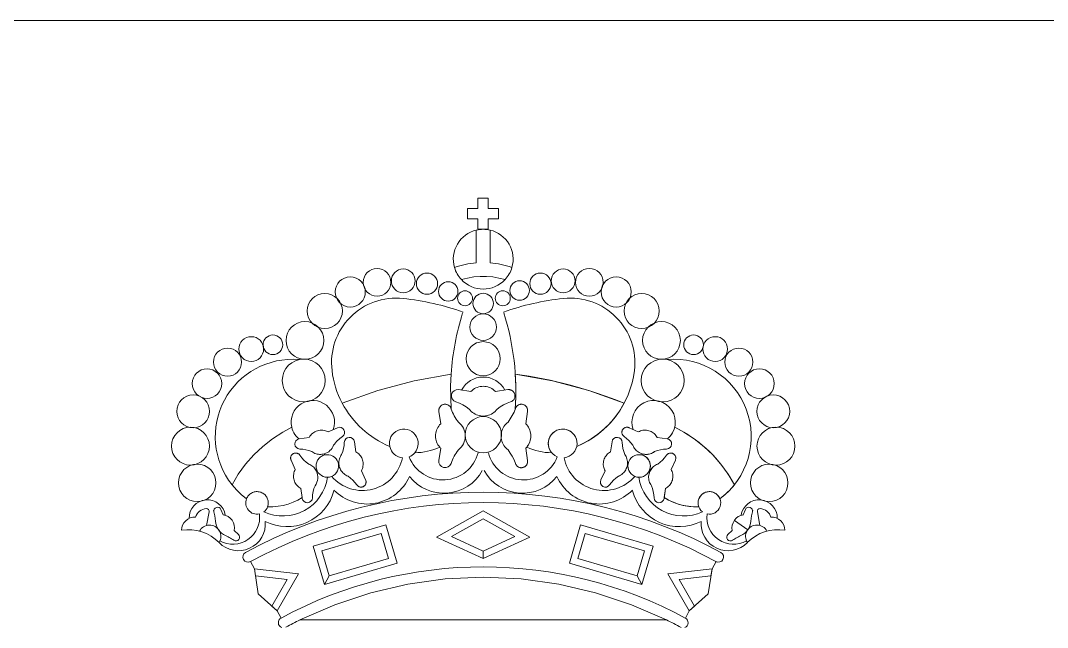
# Model space of a CAD drawing. Header units: metres. Extents: x 523256 to 524015, y 4669220 to 4669814.
# Drawn here: x 523829.42 to 523865.09, y 4669261.24 to 4669282.32 of the extents above; entities that cross this region are included whole.
import ezdxf

# ---------------------------------------------------------------- set-up
doc = ezdxf.new("R2010")
doc.units = ezdxf.units.M
doc.header["$MEASUREMENT"] = 0
doc.layers.add('992006 Lineas cajetin', color=7, linetype='Continuous', lineweight=0)

msp = doc.modelspace()

# ---------------------------------------------------------------- linework, layer by layer
at = {"layer": '992006 Lineas cajetin'}
for p, q in [((523840.42147, 4669268.17577), (523840.10347, 4669268.02777)), ((523839.44347, 4669267.83577), (523839.09747, 4669267.78777)), ((523844.01147, 4669267.46377), (523843.94747, 4669267.03577)), ((523839.19947, 4669265.75577), (523839.20347, 4669265.72177)), ((523836.37747, 4669265.33577), (523836.45347, 4669265.15177)), ((523854.59947, 4669265.33577), (523854.52347, 4669265.15177)), ((523835.87947, 4669264.77977), (523835.96747, 4669265.24977)), ((523854.68347, 4669264.62977), (523854.21347, 4669264.95777)), ((523855.09547, 4669264.77977), (523855.01147, 4669265.24977)), ((523836.98747, 4669264.46777), (523836.83947, 4669264.59977)), ((523853.99147, 4669264.46777), (523854.13747, 4669264.59977)), ((523837.40347, 4669263.52777), (523837.53947, 4669263.27577)), ((523853.57547, 4669263.52777), (523853.43947, 4669263.27577)), ((523838.32747, 4669261.81577), (523838.46747, 4669261.56377)), ((523852.64747, 4669261.81577), (523852.51147, 4669261.56377))]:
    msp.add_line(p, q, dxfattribs=at)
for points in [[(523275.09698, 4669282.31977), (524010.09698, 4669282.31977), (524010.09698, 4669225.00177), (523275.09698, 4669225.00177)], [(523851.38947, 4669264.06377), (523848.87147, 4669264.79977), (523848.48347, 4669263.46777), (523850.99947, 4669262.73177), (523850.83947, 4669263.02777), (523848.77947, 4669263.62977), (523849.03547, 4669264.50377), (523851.09147, 4669263.89977), (523850.83947, 4669263.02777), (523850.99947, 4669262.73177)], [(523853.39947, 4669263.02977), (523853.43947, 4669263.27577), (523851.90347, 4669263.10377), (523852.64747, 4669261.81577), (523852.82947, 4669261.97777), (523852.29347, 4669262.90777)], [(523839.12347, 4669261.49977), (523851.85147, 4669261.49977), (523850.64498, 4669262.02784), (523849.39423, 4669262.44304), (523848.11074, 4669262.74213), (523846.80529, 4669262.92258), (523845.4888, 4669262.9829), (523844.17231, 4669262.92257), (523842.86685, 4669262.74211), (523841.58337, 4669262.44301), (523840.33262, 4669262.0278)]]:
    msp.add_lwpolyline(points, close=True, dxfattribs=at)
at = {"layer": '992006 Lineas cajetin', "extrusion": (0, 0, -1)}
for points in [[(-523844.94347, 4669275.42977), (-523844.94347, 4669275.78777), (-523845.30147, 4669275.78777), (-523845.30147, 4669276.14777), (-523845.65947, 4669276.14777), (-523845.65947, 4669275.78777), (-523846.01947, 4669275.78777), (-523846.01947, 4669275.42977), (-523845.65947, 4669275.42977), (-523845.65947, 4669275.06977), (-523845.30147, 4669275.06977), (-523845.30147, 4669275.42977)], [(-523846.35116, 4669267.40362), (-523846.31007, 4669267.4377), (-523846.27213, 4669267.47526), (-523846.23763, 4669267.51599), (-523846.20684, 4669267.5596), (-523846.17999, 4669267.60574), (-523846.15729, 4669267.65405), (-523846.13892, 4669267.70417), (-523846.12501, 4669267.75571), (-523846.11569, 4669267.80827), (-523846.111, 4669267.86145), (-523846.111, 4669267.91483), (-523846.11569, 4669267.96801), (-523846.12501, 4669268.02057), (-523846.13892, 4669268.07211), (-523846.15729, 4669268.12223), (-523846.17999, 4669268.17054), (-523846.20684, 4669268.21668), (-523846.23763, 4669268.26029), (-523846.27213, 4669268.30102), (-523846.31007, 4669268.33857), (-523846.35116, 4669268.37265), (-523846.43066, 4669268.48013), (-523846.49991, 4669268.59448), (-523846.55834, 4669268.71473), (-523846.60543, 4669268.83985), (-523846.6121, 4669268.85771), (-523846.62032, 4669268.87493), (-523846.63, 4669268.89136), (-523846.64108, 4669268.90689), (-523846.65348, 4669268.92139), (-523846.6671, 4669268.93474), (-523846.68183, 4669268.94686), (-523846.69756, 4669268.95765), (-523846.71418, 4669268.96701), (-523846.73155, 4669268.9749), (-523846.74954, 4669268.98123), (-523846.76802, 4669268.98597), (-523846.78684, 4669268.98907), (-523846.80586, 4669268.99052), (-523846.82493, 4669268.9903), (-523846.84391, 4669268.98842), (-523846.86265, 4669268.98488), (-523846.88102, 4669268.97973), (-523846.89886, 4669268.97298), (-523846.91605, 4669268.96471), (-523846.93244, 4669268.95496), (-523846.94793, 4669268.94382), (-523846.96238, 4669268.93137), (-523846.97568, 4669268.9177), (-523846.98775, 4669268.90292), (-523846.99847, 4669268.88715), (-523847.00778, 4669268.8705), (-523847.01559, 4669268.8531), (-523847.02186, 4669268.83508), (-523847.02653, 4669268.81659), (-523847.02956, 4669268.79776), (-523847.03094, 4669268.77873), (-523847.03065, 4669268.75966), (-523847.02747, 4669268.74177), (-523846.96547, 4669268.31177), (-523847.00166, 4669268.27409), (-523847.03415, 4669268.23281), (-523847.06285, 4669268.18881), (-523847.08754, 4669268.14243), (-523847.108, 4669268.09404), (-523847.12409, 4669268.04403), (-523847.13568, 4669267.99279), (-523847.14268, 4669267.94072), (-523847.14502, 4669267.88824), (-523847.14269, 4669267.83575), (-523847.13572, 4669267.78368), (-523847.12415, 4669267.73244), (-523847.10807, 4669267.68242), (-523847.08762, 4669267.63403), (-523847.06296, 4669267.58764), (-523847.03427, 4669267.54363), (-523847.00179, 4669267.50234), (-523846.96547, 4669267.46377), (-523847.02747, 4669267.03577), (-523847.03065, 4669267.01662), (-523847.03094, 4669266.99755), (-523847.02956, 4669266.97852), (-523847.02653, 4669266.95969), (-523847.02186, 4669266.9412), (-523847.01559, 4669266.92318), (-523847.00778, 4669266.90578), (-523846.99847, 4669266.88913), (-523846.98775, 4669266.87335), (-523846.97568, 4669266.85858), (-523846.96238, 4669266.84491), (-523846.94793, 4669266.83246), (-523846.93244, 4669266.82132), (-523846.91605, 4669266.81157), (-523846.89886, 4669266.80329), (-523846.88102, 4669266.79655), (-523846.86265, 4669266.79139), (-523846.84391, 4669266.78786), (-523846.82493, 4669266.78597), (-523846.80586, 4669266.78576), (-523846.78684, 4669266.7872), (-523846.76802, 4669266.79031), (-523846.74954, 4669266.79505), (-523846.73155, 4669266.80138), (-523846.71418, 4669266.80926), (-523846.69756, 4669266.81863), (-523846.68183, 4669266.82942), (-523846.6671, 4669266.84153), (-523846.65348, 4669266.85489), (-523846.64108, 4669266.86939), (-523846.63, 4669266.88491), (-523846.62032, 4669266.90135), (-523846.6121, 4669266.91856), (-523846.60543, 4669266.93643), (-523846.55834, 4669267.06155), (-523846.49991, 4669267.18179), (-523846.43066, 4669267.29614)], [(-523843.86547, 4669264.37577), (-523845.48947, 4669265.28777), (-523847.11147, 4669264.37577), (-523845.48947, 4669263.62977), (-523845.48947, 4669263.89177), (-523846.58747, 4669264.39577), (-523845.48947, 4669265.01577), (-523844.39147, 4669264.39577), (-523845.48947, 4669263.89177), (-523845.48947, 4669263.62977)], [(-523839.58747, 4669264.06377), (-523842.10347, 4669264.79977), (-523842.49547, 4669263.46777), (-523839.97947, 4669262.73177), (-523840.13947, 4669263.02777), (-523842.19947, 4669263.62977), (-523841.94347, 4669264.50377), (-523839.88347, 4669263.89977), (-523840.13947, 4669263.02777), (-523839.97947, 4669262.73177)], [(-523837.57547, 4669263.02977), (-523837.53947, 4669263.27577), (-523839.07547, 4669263.10377), (-523838.32747, 4669261.81577), (-523838.14747, 4669261.97777), (-523838.68347, 4669262.90777)]]:
    msp.add_lwpolyline(points, close=True, dxfattribs=at)
at = {"layer": '992006 Lineas cajetin', "extrusion": (0, 0, -1), "flags": 128}
for points in [[(-523844.49047, 4669273.74322, 0.42782746), (-523845.24947, 4669275.03977), (-523845.24947, 4669273.90377, -0.06485046), (-523844.49047, 4669273.74322)], [(-523844.73078, 4669273.31925), (-523844.94315, 4669273.376), (-523845.15974, 4669273.41411), (-523845.37883, 4669273.43324), (-523845.59875, 4669273.43324), (-523845.81784, 4669273.41411), (-523846.03443, 4669273.376), (-523846.24689, 4669273.3192, 0.43361077), (-523844.73078, 4669273.31925)], [(-523850.38687, 4669269.02933), (-523850.24345, 4669268.78364), (-523850.07925, 4669268.55123), (-523849.89552, 4669268.33393), (-523849.69366, 4669268.13336), (-523849.47519, 4669267.95103), (-523849.24174, 4669267.78831), (-523848.99507, 4669267.64643), (-523848.73704, 4669267.52646, -1.60244751), (-523847.86789, 4669267.30514, 0.1059903), (-523846.99973, 4669267.49997), (-523847.03247, 4669267.54114), (-523847.06148, 4669267.58516), (-523847.08646, 4669267.6316), (-523847.1072, 4669267.68008), (-523847.12354, 4669267.73021), (-523847.13534, 4669267.7816), (-523847.14252, 4669267.83384), (-523847.14502, 4669267.88651), (-523847.14281, 4669267.93919), (-523847.13592, 4669267.99147), (-523847.1244, 4669268.04292), (-523847.10834, 4669268.09314), (-523847.08787, 4669268.14173), (-523847.06315, 4669268.18831), (-523847.03438, 4669268.2325), (-523847.00178, 4669268.27394), (-523846.96547, 4669268.31177), (-523847.02747, 4669268.74177), (-523847.03065, 4669268.75966), (-523847.03094, 4669268.77873), (-523847.02956, 4669268.79776), (-523847.02653, 4669268.81659), (-523847.02186, 4669268.83508), (-523847.01559, 4669268.8531), (-523847.00778, 4669268.8705), (-523846.99847, 4669268.88715), (-523846.98775, 4669268.90292), (-523846.97568, 4669268.9177), (-523846.96238, 4669268.93137), (-523846.94793, 4669268.94382), (-523846.93244, 4669268.95496), (-523846.91605, 4669268.96471), (-523846.89886, 4669268.97298), (-523846.88102, 4669268.97973), (-523846.86265, 4669268.98488), (-523846.84391, 4669268.98842), (-523846.82493, 4669268.9903), (-523846.80586, 4669268.99052), (-523846.78684, 4669268.98907), (-523846.76802, 4669268.98597), (-523846.74954, 4669268.98123), (-523846.73155, 4669268.9749), (-523846.71418, 4669268.96701), (-523846.69756, 4669268.95765), (-523846.68183, 4669268.94686), (-523846.6671, 4669268.93474), (-523846.65348, 4669268.92139), (-523846.64108, 4669268.90689), (-523846.63, 4669268.89136), (-523846.62032, 4669268.87493), (-523846.6121, 4669268.85771), (-523846.60543, 4669268.83985), (-523846.59924, 4669268.82122), (-523846.61873, 4669269.22649), (-523846.6199, 4669269.63223), (-523846.60276, 4669270.03761), (-523847.89011, 4669269.80459), (-523849.15426, 4669269.46777), (-523850.38687, 4669269.02933)], [(-523851.43989, 4669267.34416), (-523851.40403, 4669267.32001), (-523851.36618, 4669267.2991), (-523851.32664, 4669267.28159), (-523851.28572, 4669267.26762), (-523851.24374, 4669267.25729), (-523851.201, 4669267.25068), (-523851.15786, 4669267.24785), (-523851.11463, 4669267.24882), (-523851.07165, 4669267.25357), (-523851.02926, 4669267.26207), (-523850.98777, 4669267.27426), (-523850.94752, 4669267.29005), (-523850.9088, 4669267.3093), (-523850.87192, 4669267.33188), (-523850.83717, 4669267.3576), (-523850.8048, 4669267.38627), (-523850.77508, 4669267.41767), (-523850.74822, 4669267.45156), (-523850.72444, 4669267.48768), (-523850.70392, 4669267.52574), (-523850.68682, 4669267.56545), (-523850.62145, 4669267.65178), (-523850.5484, 4669267.73171), (-523850.46829, 4669267.80457), (-523850.38181, 4669267.86974), (-523850.36945, 4669267.87901), (-523850.35795, 4669267.88933), (-523850.34739, 4669267.90061), (-523850.33785, 4669267.91276), (-523850.32942, 4669267.92571), (-523850.32215, 4669267.93934), (-523850.31609, 4669267.95356), (-523850.31131, 4669267.96825), (-523850.30782, 4669267.9833), (-523850.30566, 4669267.9986), (-523850.30485, 4669268.01403), (-523850.30539, 4669268.02947), (-523850.30727, 4669268.0448), (-523850.31049, 4669268.05991), (-523850.31501, 4669268.07469), (-523850.32081, 4669268.08901), (-523850.32784, 4669268.10277), (-523850.33604, 4669268.11586), (-523850.34536, 4669268.12819), (-523850.35571, 4669268.13965), (-523850.36703, 4669268.15017), (-523850.37923, 4669268.15966), (-523850.3922, 4669268.16804), (-523850.40586, 4669268.17526), (-523850.4201, 4669268.18126), (-523850.43481, 4669268.186), (-523850.44987, 4669268.18943), (-523850.46518, 4669268.19153), (-523850.48061, 4669268.19228), (-523850.49605, 4669268.19169), (-523850.51138, 4669268.18974), (-523850.52648, 4669268.18647), (-523850.54124, 4669268.18189), (-523850.55547, 4669268.17577), (-523850.87547, 4669268.02777), (-523850.91197, 4669268.04847), (-523850.95147, 4669268.0643), (-523850.99222, 4669268.07655), (-523851.0339, 4669268.08514), (-523851.07618, 4669268.09), (-523851.11872, 4669268.09108), (-523851.16119, 4669268.08839), (-523851.20325, 4669268.08193), (-523851.24457, 4669268.07177), (-523851.28483, 4669268.05797), (-523851.3237, 4669268.04066), (-523851.36088, 4669268.01997), (-523851.39608, 4669267.99605), (-523851.42902, 4669267.96911), (-523851.45944, 4669267.93935), (-523851.48709, 4669267.907), (-523851.51176, 4669267.87233), (-523851.53347, 4669267.83577), (-523851.87947, 4669267.78777, 0.91961814), (-523851.86103, 4669267.43507), (-523851.75305, 4669267.42704), (-523851.64626, 4669267.4091), (-523851.54158, 4669267.38139), (-523851.43989, 4669267.34416)], [(-523852.97631, 4669265.43218), (-523852.79544, 4669265.43035), (-523852.61517, 4669265.44495), (-523852.43698, 4669265.47593), (-523852.26236, 4669265.52302), (-523852.09276, 4669265.58585), (-523851.9296, 4669265.66388), (-523851.77424, 4669265.75646), (-523851.77747, 4669265.75577), (-523851.82147, 4669266.06777), (-523851.85858, 4669266.08945), (-523851.89325, 4669266.11412), (-523851.92559, 4669266.14177), (-523851.95535, 4669266.17219), (-523851.9823, 4669266.20512), (-523852.00621, 4669266.24032), (-523852.02691, 4669266.27751), (-523852.04422, 4669266.31638), (-523852.05801, 4669266.35664), (-523852.06818, 4669266.39796), (-523852.07463, 4669266.44002), (-523852.07733, 4669266.48249), (-523852.07625, 4669266.52503), (-523852.07139, 4669266.56731), (-523852.0628, 4669266.60898), (-523852.05054, 4669266.64974), (-523852.03472, 4669266.68924), (-523852.01547, 4669266.72777), (-523852.16347, 4669267.04577), (-523852.16813, 4669267.05997), (-523852.17271, 4669267.07473), (-523852.17599, 4669267.08983), (-523852.17793, 4669267.10516), (-523852.17853, 4669267.12059), (-523852.17777, 4669267.13603), (-523852.17567, 4669267.15133), (-523852.17224, 4669267.1664), (-523852.16751, 4669267.18111), (-523852.16151, 4669267.19534), (-523852.15429, 4669267.209), (-523852.1459, 4669267.22198), (-523852.13642, 4669267.23417), (-523852.1259, 4669267.24549), (-523852.11443, 4669267.25585), (-523852.10211, 4669267.26517), (-523852.08901, 4669267.27337), (-523852.07525, 4669267.2804), (-523852.06093, 4669267.28619), (-523852.04616, 4669267.29072), (-523852.03105, 4669267.29394), (-523852.01571, 4669267.29582), (-523852.00027, 4669267.29636), (-523851.98484, 4669267.29555), (-523851.96954, 4669267.29339), (-523851.95449, 4669267.2899), (-523851.9398, 4669267.28511), (-523851.92559, 4669267.27906), (-523851.91195, 4669267.27179), (-523851.89901, 4669267.26335), (-523851.88685, 4669267.25382), (-523851.87557, 4669267.24326), (-523851.86526, 4669267.23176), (-523851.85599, 4669267.21939), (-523851.79082, 4669267.13292), (-523851.71796, 4669267.05281), (-523851.63802, 4669266.97976), (-523851.5517, 4669266.91439), (-523851.51319, 4669266.89787), (-523851.47624, 4669266.87814), (-523851.44109, 4669266.85534), (-523851.40801, 4669266.82964), (-523851.37723, 4669266.80121), (-523851.34898, 4669266.77027), (-523851.32346, 4669266.73705), (-523851.30086, 4669266.70177), (-523851.28147, 4669266.66377), (-523851.25547, 4669266.67577), (-523851.26978, 4669266.70912), (-523851.28056, 4669266.74225), (-523851.28835, 4669266.7762), (-523851.29311, 4669266.81071), (-523851.29478, 4669266.8455), (-523851.29335, 4669266.88031), (-523851.28884, 4669266.91485), (-523851.28129, 4669266.94885), (-523851.27075, 4669266.98206), (-523851.2573, 4669267.01419), (-523851.24105, 4669267.045), (-523851.22213, 4669267.07425), (-523851.2007, 4669267.10171), (-523851.17691, 4669267.12716), (-523851.15095, 4669267.15039), (-523851.12304, 4669267.17123), (-523851.09339, 4669267.18951), (-523851.06223, 4669267.20509), (-523851.02981, 4669267.21784), (-523850.99747, 4669267.22777), (-523851.00747, 4669267.26777), (-523851.04838, 4669267.25776), (-523851.08913, 4669267.25117), (-523851.13029, 4669267.24803), (-523851.17157, 4669267.24834), (-523851.21268, 4669267.25211), (-523851.25333, 4669267.25931), (-523851.29323, 4669267.26988), (-523851.33211, 4669267.28377), (-523851.36968, 4669267.30086), (-523851.4057, 4669267.32103), (-523851.43989, 4669267.34416), (-523851.54158, 4669267.38139), (-523851.64626, 4669267.4091), (-523851.75305, 4669267.42704), (-523851.86103, 4669267.43507, -0.91961814), (-523851.88063, 4669267.78665), (-523851.88818, 4669267.78563), (-523851.94019, 4669267.83286), (-523851.98757, 4669267.88472), (-523852.02992, 4669267.94077), (-523852.06687, 4669268.00052), (-523852.09809, 4669268.06346), (-523852.12332, 4669268.12902), (-523852.14234, 4669268.19665), (-523852.24609, 4669268.13914), (-523852.3494, 4669268.08076), (-523852.45227, 4669268.02163), (-523852.81266, 4669267.78968), (-523853.14988, 4669267.52535), (-523853.46112, 4669267.23087), (-523853.7437, 4669266.90878), (-523853.99516, 4669266.56186), (-523854.21336, 4669266.19311, 0.06533422), (-523853.7106, 4669265.7074), (-523853.69677, 4669265.73848), (-523853.68039, 4669265.76809), (-523853.66152, 4669265.79618), (-523853.64029, 4669265.82253), (-523853.61687, 4669265.84696), (-523853.59144, 4669265.86928), (-523853.56417, 4669265.88932), (-523853.53528, 4669265.90693), (-523853.50497, 4669265.92199), (-523853.47348, 4669265.93438), (-523853.44104, 4669265.94401), (-523853.40789, 4669265.95081), (-523853.37428, 4669265.95472), (-523853.34046, 4669265.95572), (-523853.30667, 4669265.95381), (-523853.27318, 4669265.94898), (-523853.24023, 4669265.94129), (-523853.20806, 4669265.93078), (-523853.17692, 4669265.91754), (-523853.14703, 4669265.90167), (-523853.11863, 4669265.88328), (-523853.09192, 4669265.8625), (-523853.06709, 4669265.83951), (-523853.04435, 4669265.81445), (-523853.02384, 4669265.78753), (-523853.00574, 4669265.75894), (-523852.99016, 4669265.7289), (-523852.97724, 4669265.69763), (-523852.96706, 4669265.66536), (-523852.95969, 4669265.63233), (-523852.95521, 4669265.59879), (-523852.95363, 4669265.56499), (-523852.95497, 4669265.53117), (-523852.95922, 4669265.4976), (-523852.96635, 4669265.46452), (-523852.97631, 4669265.43218)], [(-523850.40592, 4669267.24541), (-523850.43007, 4669267.20955), (-523850.45097, 4669267.1717), (-523850.46848, 4669267.13216), (-523850.48246, 4669267.09124), (-523850.49278, 4669267.04925), (-523850.49939, 4669267.00652), (-523850.50222, 4669266.96338), (-523850.50126, 4669266.92015), (-523850.49651, 4669266.87717), (-523850.488, 4669266.83478), (-523850.47581, 4669266.79329), (-523850.46003, 4669266.75303), (-523850.44077, 4669266.71432), (-523850.4182, 4669266.67744), (-523850.39247, 4669266.64268), (-523850.3638, 4669266.61032), (-523850.3324, 4669266.5806), (-523850.29851, 4669266.55374), (-523850.2624, 4669266.52996), (-523850.22434, 4669266.50944), (-523850.18462, 4669266.49234), (-523850.0983, 4669266.42697), (-523850.01836, 4669266.35392), (-523849.9455, 4669266.27381), (-523849.88033, 4669266.18733, 0.91961814), (-523849.57347, 4669266.36177), (-523849.71947, 4669266.67977), (-523849.7016, 4669266.71749), (-523849.68578, 4669266.75699), (-523849.67352, 4669266.79774), (-523849.66493, 4669266.83942), (-523849.66007, 4669266.8817), (-523849.65899, 4669266.92424), (-523849.66169, 4669266.96671), (-523849.66814, 4669267.00877), (-523849.67831, 4669267.05009), (-523849.6921, 4669267.09035), (-523849.70941, 4669267.12922), (-523849.73011, 4669267.1664), (-523849.75402, 4669267.2016), (-523849.78096, 4669267.23454), (-523849.81073, 4669267.26496), (-523849.84307, 4669267.29261), (-523849.87774, 4669267.31728), (-523849.91347, 4669267.33777), (-523849.96347, 4669267.68777, 0.91961814), (-523850.31501, 4669267.66655), (-523850.32303, 4669267.55857), (-523850.34097, 4669267.45178), (-523850.36868, 4669267.3471), (-523850.40592, 4669267.24541)], [(-523851.3304, 4669266.16131), (-523851.30625, 4669266.19718), (-523851.28534, 4669266.23503), (-523851.26784, 4669266.27457), (-523851.25386, 4669266.31549), (-523851.24353, 4669266.35747), (-523851.23693, 4669266.4002), (-523851.2341, 4669266.44335), (-523851.23506, 4669266.48658), (-523851.23981, 4669266.52956), (-523851.24832, 4669266.57195), (-523851.26051, 4669266.61344), (-523851.27629, 4669266.65369), (-523851.29554, 4669266.69241), (-523851.31812, 4669266.72929), (-523851.34384, 4669266.76404), (-523851.37252, 4669266.79641), (-523851.40392, 4669266.82613), (-523851.43781, 4669266.85299), (-523851.47392, 4669266.87677), (-523851.51198, 4669266.89729), (-523851.5517, 4669266.91439), (-523851.63802, 4669266.97976), (-523851.71796, 4669267.05281), (-523851.79082, 4669267.13292), (-523851.85599, 4669267.21939), (-523851.86526, 4669267.23176), (-523851.87557, 4669267.24326), (-523851.88685, 4669267.25382), (-523851.89901, 4669267.26335), (-523851.91195, 4669267.27179), (-523851.92559, 4669267.27906), (-523851.9398, 4669267.28511), (-523851.95449, 4669267.2899), (-523851.96954, 4669267.29339), (-523851.98484, 4669267.29555), (-523852.00027, 4669267.29636), (-523852.01571, 4669267.29582), (-523852.03105, 4669267.29394), (-523852.04616, 4669267.29072), (-523852.06093, 4669267.28619), (-523852.07525, 4669267.2804), (-523852.08901, 4669267.27337), (-523852.10211, 4669267.26517), (-523852.11443, 4669267.25585), (-523852.1259, 4669267.24549), (-523852.13642, 4669267.23417), (-523852.1459, 4669267.22198), (-523852.15429, 4669267.209), (-523852.16151, 4669267.19534), (-523852.16751, 4669267.18111), (-523852.17224, 4669267.1664), (-523852.17567, 4669267.15133), (-523852.17777, 4669267.13603), (-523852.17853, 4669267.12059), (-523852.17793, 4669267.10516), (-523852.17599, 4669267.08983), (-523852.17271, 4669267.07473), (-523852.16813, 4669267.05997), (-523852.16347, 4669267.04577), (-523852.01547, 4669266.72777), (-523852.03472, 4669266.68924), (-523852.05054, 4669266.64974), (-523852.0628, 4669266.60898), (-523852.07139, 4669266.56731), (-523852.07625, 4669266.52503), (-523852.07733, 4669266.48249), (-523852.07463, 4669266.44002), (-523852.06818, 4669266.39796), (-523852.05801, 4669266.35664), (-523852.04422, 4669266.31638), (-523852.02691, 4669266.27751), (-523852.00621, 4669266.24032), (-523851.9823, 4669266.20512), (-523851.95535, 4669266.17219), (-523851.92559, 4669266.14177), (-523851.89325, 4669266.11412), (-523851.85858, 4669266.08945), (-523851.82147, 4669266.06777), (-523851.77147, 4669265.72177, 0.91961814), (-523851.42131, 4669265.74017), (-523851.41329, 4669265.84816), (-523851.39535, 4669265.95495), (-523851.36764, 4669266.05963), (-523851.3304, 4669266.16131)]]:
    msp.add_lwpolyline(points, format="xyb", close=True, dxfattribs=at)
at = {"layer": '992006 Lineas cajetin', "flags": 128}
for points in [[(523846.48711, 4669273.74322, 0.42782595), (523845.72747, 4669275.03977), (523845.72747, 4669273.90377, -0.06485058), (523846.48711, 4669273.74322)], [(523840.59071, 4669269.02933, 0.17524649), (523842.24054, 4669267.52646, -1.60244751), (523843.10969, 4669267.30514, 0.1059903), (523843.97785, 4669267.49997), (523843.94511, 4669267.54114), (523843.9161, 4669267.58516), (523843.89112, 4669267.6316), (523843.87038, 4669267.68008), (523843.85404, 4669267.73021), (523843.84224, 4669267.7816), (523843.83506, 4669267.83384), (523843.83256, 4669267.88651), (523843.83477, 4669267.93919), (523843.84166, 4669267.99147), (523843.85318, 4669268.04292), (523843.86924, 4669268.09314), (523843.88971, 4669268.14173), (523843.91443, 4669268.18831), (523843.9432, 4669268.2325), (523843.9758, 4669268.27394), (523844.01147, 4669268.31177), (523843.94747, 4669268.74177), (523843.94693, 4669268.75966), (523843.94664, 4669268.77873), (523843.94802, 4669268.79776), (523843.95105, 4669268.81659), (523843.95572, 4669268.83508), (523843.96199, 4669268.8531), (523843.9698, 4669268.8705), (523843.97911, 4669268.88715), (523843.98983, 4669268.90292), (523844.0019, 4669268.9177), (523844.0152, 4669268.93137), (523844.02965, 4669268.94382), (523844.04514, 4669268.95496), (523844.06153, 4669268.96471), (523844.07872, 4669268.97298), (523844.09656, 4669268.97973), (523844.11492, 4669268.98488), (523844.13367, 4669268.98842), (523844.15265, 4669268.9903), (523844.17172, 4669268.99052), (523844.19074, 4669268.98907), (523844.20956, 4669268.98597), (523844.22804, 4669268.98123), (523844.24603, 4669268.9749), (523844.2634, 4669268.96701), (523844.28002, 4669268.95765), (523844.29575, 4669268.94686), (523844.31048, 4669268.93474), (523844.3241, 4669268.92139), (523844.3365, 4669268.90689), (523844.34758, 4669268.89136), (523844.35726, 4669268.87493), (523844.36548, 4669268.85771), (523844.37215, 4669268.83985), (523844.37834, 4669268.82122), (523844.35885, 4669269.22649), (523844.35768, 4669269.63223), (523844.37482, 4669270.03761), (523843.08747, 4669269.80459), (523841.82331, 4669269.46777), (523840.59071, 4669269.02933)], [(523845.00428, 4669268.82082), (523845.03835, 4669268.77973), (523845.07591, 4669268.74179), (523845.11664, 4669268.70729), (523845.16025, 4669268.6765), (523845.20639, 4669268.64965), (523845.2547, 4669268.62695), (523845.30482, 4669268.60858), (523845.35636, 4669268.59467), (523845.40892, 4669268.58534), (523845.4621, 4669268.58066), (523845.51548, 4669268.58066), (523845.56866, 4669268.58534), (523845.62122, 4669268.59467), (523845.67276, 4669268.60858), (523845.72288, 4669268.62695), (523845.77119, 4669268.64965), (523845.81733, 4669268.6765), (523845.86094, 4669268.70729), (523845.90167, 4669268.74179), (523845.93923, 4669268.77973), (523845.9733, 4669268.82082), (523846.08078, 4669268.90032), (523846.19513, 4669268.96957), (523846.31538, 4669269.02799), (523846.4405, 4669269.07509), (523846.45836, 4669269.08176), (523846.47558, 4669269.08997), (523846.49202, 4669269.09966), (523846.50754, 4669269.11074), (523846.52204, 4669269.12314), (523846.53539, 4669269.13675), (523846.54751, 4669269.15149), (523846.5583, 4669269.16722), (523846.56767, 4669269.18383), (523846.57555, 4669269.2012), (523846.58188, 4669269.2192), (523846.58662, 4669269.23767), (523846.58972, 4669269.25649), (523846.59117, 4669269.27551), (523846.59095, 4669269.29459), (523846.58907, 4669269.31357), (523846.58554, 4669269.33231), (523846.58038, 4669269.35068), (523846.57363, 4669269.36852), (523846.56536, 4669269.38571), (523846.55561, 4669269.4021), (523846.54447, 4669269.41758), (523846.53202, 4669269.43203), (523846.51835, 4669269.44534), (523846.50357, 4669269.4574), (523846.4878, 4669269.46813), (523846.47115, 4669269.47743), (523846.45375, 4669269.48525), (523846.43573, 4669269.49152), (523846.41724, 4669269.49618), (523846.39841, 4669269.49922), (523846.37938, 4669269.50059), (523846.36031, 4669269.5003), (523846.33947, 4669269.49777), (523845.91347, 4669269.43577), (523845.87474, 4669269.47132), (523845.83346, 4669269.50381), (523845.78946, 4669269.53251), (523845.74308, 4669269.55719), (523845.69469, 4669269.57766), (523845.64468, 4669269.59375), (523845.59344, 4669269.60534), (523845.54137, 4669269.61233), (523845.48889, 4669269.61468), (523845.4364, 4669269.61235), (523845.38433, 4669269.60538), (523845.33309, 4669269.59381), (523845.28307, 4669269.57773), (523845.23468, 4669269.55728), (523845.18829, 4669269.53261), (523845.14428, 4669269.50393), (523845.10299, 4669269.47145), (523845.06347, 4669269.43577), (523844.63547, 4669269.49777, 0.91961814), (523844.53708, 4669269.07509), (523844.6622, 4669269.02799), (523844.78245, 4669268.96957), (523844.89679, 4669268.90032), (523845.00428, 4669268.82082)], [(523838.00127, 4669265.43218), (523838.18214, 4669265.43035), (523838.36241, 4669265.44495), (523838.5406, 4669265.47593), (523838.71522, 4669265.52302), (523838.88482, 4669265.58585), (523839.04798, 4669265.66388), (523839.20334, 4669265.75646), (523839.19947, 4669265.75577), (523839.15547, 4669266.06777), (523839.119, 4669266.08945), (523839.08433, 4669266.11412), (523839.05199, 4669266.14177), (523839.02223, 4669266.17219), (523838.99528, 4669266.20512), (523838.97137, 4669266.24032), (523838.95067, 4669266.27751), (523838.93336, 4669266.31638), (523838.91957, 4669266.35664), (523838.9094, 4669266.39796), (523838.90295, 4669266.44002), (523838.90025, 4669266.48249), (523838.90133, 4669266.52503), (523838.90619, 4669266.56731), (523838.91478, 4669266.60898), (523838.92704, 4669266.64974), (523838.94286, 4669266.68924), (523838.96147, 4669266.72777), (523838.81547, 4669267.04577), (523838.80945, 4669267.05997), (523838.80487, 4669267.07473), (523838.80159, 4669267.08983), (523838.79965, 4669267.10516), (523838.79905, 4669267.12059), (523838.79981, 4669267.13603), (523838.80191, 4669267.15133), (523838.80534, 4669267.1664), (523838.81007, 4669267.18111), (523838.81607, 4669267.19534), (523838.82329, 4669267.209), (523838.83168, 4669267.22198), (523838.84116, 4669267.23417), (523838.85168, 4669267.24549), (523838.86315, 4669267.25585), (523838.87547, 4669267.26517), (523838.88857, 4669267.27337), (523838.90233, 4669267.2804), (523838.91665, 4669267.28619), (523838.93142, 4669267.29072), (523838.94653, 4669267.29394), (523838.96187, 4669267.29582), (523838.97731, 4669267.29636), (523838.99274, 4669267.29555), (523839.00804, 4669267.29339), (523839.02309, 4669267.2899), (523839.03778, 4669267.28511), (523839.05199, 4669267.27906), (523839.06563, 4669267.27179), (523839.07857, 4669267.26335), (523839.09073, 4669267.25382), (523839.10201, 4669267.24326), (523839.11232, 4669267.23176), (523839.12159, 4669267.21939), (523839.18676, 4669267.13292), (523839.25962, 4669267.05281), (523839.33956, 4669266.97976), (523839.42588, 4669266.91439), (523839.46439, 4669266.89787), (523839.50134, 4669266.87814), (523839.53649, 4669266.85534), (523839.56957, 4669266.82964), (523839.60035, 4669266.80121), (523839.6286, 4669266.77027), (523839.65412, 4669266.73705), (523839.67672, 4669266.70177), (523839.69547, 4669266.66377), (523839.72147, 4669266.67577), (523839.7078, 4669266.70912), (523839.69702, 4669266.74225), (523839.68923, 4669266.7762), (523839.68447, 4669266.81071), (523839.6828, 4669266.8455), (523839.68423, 4669266.88031), (523839.68874, 4669266.91485), (523839.69629, 4669266.94885), (523839.70683, 4669266.98206), (523839.72028, 4669267.01419), (523839.73653, 4669267.045), (523839.75544, 4669267.07425), (523839.77688, 4669267.10171), (523839.80067, 4669267.12716), (523839.82663, 4669267.15039), (523839.85454, 4669267.17123), (523839.88419, 4669267.18951), (523839.91535, 4669267.20509), (523839.94777, 4669267.21784), (523839.98147, 4669267.22777), (523839.96747, 4669267.26777), (523839.9292, 4669267.25776), (523839.88845, 4669267.25117), (523839.84729, 4669267.24803), (523839.80601, 4669267.24834), (523839.7649, 4669267.25211), (523839.72425, 4669267.25931), (523839.68435, 4669267.26988), (523839.64547, 4669267.28377), (523839.6079, 4669267.30086), (523839.57188, 4669267.32103), (523839.53769, 4669267.34416), (523839.436, 4669267.38139), (523839.33132, 4669267.4091), (523839.22453, 4669267.42704), (523839.11654, 4669267.43507, -0.91961814), (523839.09695, 4669267.78665), (523839.0894, 4669267.78563), (523839.03739, 4669267.83286), (523838.99001, 4669267.88472), (523838.94766, 4669267.94077), (523838.91071, 4669268.00052), (523838.87949, 4669268.06346), (523838.85426, 4669268.12902), (523838.83524, 4669268.19665), (523838.73149, 4669268.13914), (523838.62818, 4669268.08076), (523838.52531, 4669268.02163), (523838.16492, 4669267.78968), (523837.8277, 4669267.52535), (523837.51646, 4669267.23087), (523837.23388, 4669266.90878), (523836.98242, 4669266.56186), (523836.76422, 4669266.19311), (523836.91751, 4669266.01681), (523837.08551, 4669265.8545), (523837.26698, 4669265.7074), (523837.28081, 4669265.73848), (523837.29719, 4669265.76809), (523837.31606, 4669265.79618), (523837.33729, 4669265.82253), (523837.36071, 4669265.84696), (523837.38614, 4669265.86928), (523837.41341, 4669265.88932), (523837.4423, 4669265.90693), (523837.47261, 4669265.92199), (523837.5041, 4669265.93438), (523837.53654, 4669265.94401), (523837.56969, 4669265.95081), (523837.6033, 4669265.95472), (523837.63712, 4669265.95572), (523837.67091, 4669265.95381), (523837.7044, 4669265.94898), (523837.73735, 4669265.94129), (523837.76952, 4669265.93078), (523837.80066, 4669265.91754), (523837.83055, 4669265.90167), (523837.85895, 4669265.88328), (523837.88566, 4669265.8625), (523837.91049, 4669265.83951), (523837.93323, 4669265.81445), (523837.95374, 4669265.78753), (523837.97184, 4669265.75894), (523837.98742, 4669265.7289), (523838.00034, 4669265.69763), (523838.01052, 4669265.66536), (523838.01788, 4669265.63233), (523838.02237, 4669265.59879), (523838.02395, 4669265.56499), (523838.02261, 4669265.53117), (523838.01836, 4669265.4976), (523838.01123, 4669265.46452), (523838.00127, 4669265.43218)], [(523840.57166, 4669267.24541), (523840.54751, 4669267.20955), (523840.52661, 4669267.1717), (523840.5091, 4669267.13216), (523840.49512, 4669267.09124), (523840.4848, 4669267.04925), (523840.47819, 4669267.00652), (523840.47536, 4669266.96338), (523840.47632, 4669266.92015), (523840.48107, 4669266.87717), (523840.48958, 4669266.83478), (523840.50177, 4669266.79329), (523840.51755, 4669266.75303), (523840.53681, 4669266.71432), (523840.55938, 4669266.67744), (523840.5851, 4669266.64268), (523840.61378, 4669266.61032), (523840.64518, 4669266.5806), (523840.67907, 4669266.55374), (523840.71518, 4669266.52996), (523840.75324, 4669266.50944), (523840.79296, 4669266.49234), (523840.87928, 4669266.42697), (523840.95922, 4669266.35392), (523841.03208, 4669266.27381), (523841.09725, 4669266.18733), (523841.10652, 4669266.17497), (523841.11683, 4669266.16347), (523841.12811, 4669266.15291), (523841.14027, 4669266.14337), (523841.15321, 4669266.13494), (523841.16685, 4669266.12767), (523841.18106, 4669266.12161), (523841.19575, 4669266.11682), (523841.2108, 4669266.11334), (523841.2261, 4669266.11118), (523841.24153, 4669266.11037), (523841.25697, 4669266.1109), (523841.27231, 4669266.11279), (523841.28742, 4669266.11601), (523841.30219, 4669266.12053), (523841.31651, 4669266.12633), (523841.33027, 4669266.13336), (523841.34337, 4669266.14156), (523841.35569, 4669266.15088), (523841.36716, 4669266.16123), (523841.37768, 4669266.17255), (523841.38716, 4669266.18475), (523841.39555, 4669266.19772), (523841.40277, 4669266.21138), (523841.40877, 4669266.22562), (523841.4135, 4669266.24033), (523841.41693, 4669266.25539), (523841.41903, 4669266.2707), (523841.41979, 4669266.28613), (523841.41919, 4669266.30157), (523841.41725, 4669266.3169), (523841.41397, 4669266.332), (523841.40939, 4669266.34676), (523841.40347, 4669266.36177), (523841.25547, 4669266.67977), (523841.27598, 4669266.71749), (523841.2918, 4669266.75699), (523841.30406, 4669266.79774), (523841.31265, 4669266.83942), (523841.31751, 4669266.8817), (523841.31859, 4669266.92424), (523841.31589, 4669266.96671), (523841.30944, 4669267.00877), (523841.29927, 4669267.05009), (523841.28548, 4669267.09035), (523841.26817, 4669267.12922), (523841.24747, 4669267.1664), (523841.22356, 4669267.2016), (523841.19662, 4669267.23454), (523841.16685, 4669267.26496), (523841.13451, 4669267.29261), (523841.09984, 4669267.31728), (523841.06347, 4669267.33777), (523841.01547, 4669267.68777, 0.91961814), (523840.66257, 4669267.66655, -0.09255266), (523840.57166, 4669267.24541)]]:
    msp.add_lwpolyline(points, format="xyb", close=True, dxfattribs=at)
at = {"layer": '992006 Lineas cajetin'}
msp.add_lwpolyline([(523837.53947, 4669263.27577), (523837.67347, 4669262.39977), (523838.32747, 4669261.81577)], dxfattribs=at)
at = {"layer": '992006 Lineas cajetin', "extrusion": (0, 0, -1)}
msp.add_lwpolyline([(-523853.43947, 4669263.27577), (-523853.30347, 4669262.39977), (-523852.64747, 4669261.81577)], dxfattribs=at)
at = {"layer": '992006 Lineas cajetin'}
for centre, radius in [((523841.80279, 4669273.22521), 0.4807), ((523842.71228, 4669273.27615), 0.41293), ((523843.53471, 4669273.18097), 0.36871), ((523847.47587, 4669273.18097), 0.36871), ((523848.2653, 4669273.27615), 0.41293), ((523849.17478, 4669273.22521), 0.4807), ((523840.86988, 4669272.89232), 0.52363), ((523844.27344, 4669272.90954), 0.33799), ((523846.75293, 4669272.94254), 0.33799), ((523850.1077, 4669272.89232), 0.52363), ((523839.98574, 4669272.23155), 0.61041), ((523844.85672, 4669272.67159), 0.26058), ((523845.48879, 4669272.48983), 0.35558), ((523846.16965, 4669272.67159), 0.26058), ((523850.99183, 4669272.23155), 0.61041), ((523845.48879, 4669271.67099), 0.46138), ((523839.29676, 4669271.2068), 0.65579), ((523851.68082, 4669271.2068), 0.65579), ((523837.43116, 4669270.90739), 0.43007), ((523838.18257, 4669271.0559), 0.3403), ((523852.79501, 4669271.0559), 0.3403), ((523853.54642, 4669270.90739), 0.43007), ((523845.48879, 4669270.57282), 0.59211), ((523836.60777, 4669270.45372), 0.48807), ((523854.36981, 4669270.45372), 0.48807), ((523839.25467, 4669269.81544), 0.7454), ((523851.72291, 4669269.81544), 0.7454), ((523835.89463, 4669269.70806), 0.51327), ((523855.08295, 4669269.70806), 0.51327), ((523835.41299, 4669268.74405), 0.57056), ((523855.56459, 4669268.74405), 0.57056), ((523845.48879, 4669267.92975), 0.63271), ((523835.31996, 4669267.53731), 0.65902), ((523855.65762, 4669267.53731), 0.65902), ((523850.90263, 4669266.84689), 0.39215), ((523835.55432, 4669266.25882), 0.65076), ((523855.42326, 4669266.25882), 0.65076)]:
    msp.add_circle(centre, radius, dxfattribs=at)
for centre, radius, start, end in [((523845.48879, 4669274.02899), 1.03842, 76.686569, 103.31325), ((523845.48879, 4669274.02899), 1.03842, 195.963525, 223.116561), ((523845.48879, 4669274.02899), 1.03842, 316.884858, 344.036586), ((523842.4652, 4669270.43382), 2.24535, 83.911411, 186.954836), ((523841.74368, 4669263.66773), 9.0498, 70.348403, 83.912703), ((523849.2339, 4669263.66773), 9.0498, 96.087297, 109.651597), ((523848.51238, 4669270.43382), 2.24535, 353.045164, 96.088589), ((523853.34396, 4669269.45534), 8.98802, 162.471789, 176.285608), ((523837.63362, 4669269.45534), 8.98802, 355.954314, 17.528211), ((523838.86626, 4669267.86576), 2.68631, 85.200192, 218.510572), ((523852.11132, 4669267.86576), 2.68631, 306.537178, 94.799808), ((523843.49379, 4669270.55928), 3.28156, 186.954528, 207.788336), ((523845.48879, 4669269.08197), 0.85185, 28.134431, 151.865569), ((523844.38428, 4669254.10588), 16.08541, 68.088772, 82.072569), ((523847.48378, 4669270.55928), 3.28156, 292.451872, 353.045472), ((523839.56963, 4669268.36667), 0.75381, 340.083819, 193.035481), ((523845.75044, 4669269.28719), 1.44907, 197.981558, 198.752792), ((523845.75044, 4669269.28719), 1.44907, 198.752792, 219.132808), ((523851.40795, 4669268.36667), 0.75381, 309.573194, 199.916181), ((523840.49606, 4669268.0156), 0.17668, 304.356703, 114.765519), ((523844.25923, 4669267.88814), 0.60793, 307.156775, 52.843225), ((523848.24832, 4669267.62842), 0.49924, 275.707767, 248.019256), ((523844.38428, 4669254.10588), 16.08541, 59.895958, 61.163931), ((523839.86794, 4669267.61229), 0.47888, 60.528047, 152.204028), ((523841.25817, 4669266.90078), 1.17374, 124.357233, 145.508483), ((523850.13876, 4669264.03111), 4.61265, 27.950628, 59.895614), ((523839.83037, 4669267.74016), 0.49243, 286.383261, 339.2189), ((523842.72926, 4669267.62842), 0.49924, 191.778639, 264.292233), ((523844.42377, 4669267.88814), 0.59121, 221.051886, 225.828353), ((523845.75044, 4669266.48909), 1.44907, 140.867192, 162.018442), ((523847.88819, 4669269.42728), 2.12223, 245.251044, 269.451878), ((523840.07495, 4669266.84689), 0.39215, 205.658611, 103.831317), ((523841.29565, 4669267.40367), 1.41044, 220.652097, 348.880756), ((523842.72926, 4669267.62842), 0.49924, 291.980744, 319.642781), ((523844.0909, 4669267.62234), 1.26049, 201.251361, 345.364614), ((523846.88668, 4669267.62234), 1.26049, 194.635386, 338.748639), ((523849.68193, 4669267.40367), 1.41044, 191.119244, 319.347903), ((523844.1263, 4669267.41875), 1.5194, 217.996642, 331.195136), ((523844.16468, 4669267.00377), 0.21813, 171.610156, 342.018972), ((523846.85128, 4669267.41875), 1.5194, 208.804864, 322.003358), ((523838.53357, 4669266.66825), 1.56035, 244.960661, 352.135861), ((523839.25117, 4669266.454), 0.49243, 323.53245, 25.334172), ((523841.45705, 4669267.13511), 1.60973, 224.277558, 336.117036), ((523849.52053, 4669267.13511), 1.60973, 203.882964, 315.722442), ((523852.44401, 4669266.66825), 1.56035, 187.864139, 295.039339), ((523838.67967, 4669266.42068), 1.68222, 243.0765, 345.057144), ((523840.72955, 4669265.70728), 1.17374, 157.242867, 178.394117), ((523852.29791, 4669266.42068), 1.68222, 194.942856, 296.9235), ((523835.90492, 4669265.04084), 0.63166, 8.437986, 181.2628), ((523845.48885, 4669248.58701), 17.3469, 61.492131, 118.421728), ((523837.63181, 4669265.56362), 0.39215, 158.463642, 282.050717), ((523839.37965, 4669265.74512), 0.17668, 187.985831, 358.394647), ((523852.86508, 4669267.41041), 1.98129, 236.593792, 273.217703), ((523853.34577, 4669265.56362), 0.39215, 257.949283, 232.014983), ((523855.07266, 4669265.04084), 0.63166, 358.7372, 171.562014), ((523835.88233, 4669264.96049), 0.4034, 91.74395, 164.387025), ((523835.87296, 4669265.26808), 0.09566, 349.525764, 91.74395), ((523834.42039, 4669264.80886), 1.77338, 3.867253, 16.118042), ((523836.25988, 4669265.28744), 0.12734, 22.306119, 194.583172), ((523845.48885, 4669248.58701), 16.98818, 61.492131, 118.421878), ((523837.63181, 4669265.56362), 0.39215, 307.985017, 340.41725), ((523854.7177, 4669265.28744), 0.12734, 345.416828, 157.693881), ((523856.55719, 4669264.80886), 1.77338, 163.881958, 176.132747), ((523855.10461, 4669265.26808), 0.09566, 88.25605, 190.474236), ((523855.09525, 4669264.96049), 0.4034, 15.612975, 88.25605), ((523835.46695, 4669264.61214), 0.45771, 86.634075, 179.892583), ((523836.77759, 4669264.9682), 0.5892, 183.866286, 215), ((523836.98249, 4669264.84023), 0.93893, 224.363214, 4.921775), ((523836.79397, 4669265.05743), 0.92786, 240.907478, 7.597553), ((523836.37879, 4669264.68895), 0.4695, 35, 80.933453), ((523836.37879, 4669264.68895), 0.4695, 349.066547, 35), ((523853.99509, 4669264.84023), 0.93893, 175.078225, 315.636786), ((523854.18361, 4669265.05743), 0.92786, 172.402447, 299.092522), ((523854.59879, 4669264.68895), 0.4695, 145, 190.933453), ((523854.59879, 4669264.68895), 0.4695, 99.066547, 145), ((523854.19999, 4669264.9682), 0.5892, 325, 356.133714), ((523855.51063, 4669264.61214), 0.45771, 0.107417, 93.365925), ((523835.25348, 4669263.14573), 1.48747, 44.460131, 99.450828), ((523835.98312, 4669264.40279), 0.39215, 327.161011, 152.579469), ((523836.77759, 4669264.9682), 0.5892, 215, 246.133714), ((523854.19999, 4669264.9682), 0.5892, 293.866286, 325), ((523854.99446, 4669264.40279), 0.39215, 27.420531, 212.838989), ((523855.7241, 4669263.14573), 1.48747, 80.549172, 135.539869), ((523835.82166, 4669262.80765), 1.77338, 53.881958, 66.132747), ((523836.90051, 4669264.37252), 0.12734, 235.416828, 47.693881), ((523854.07707, 4669264.37252), 0.12734, 132.306119, 304.583172), ((523855.15592, 4669262.80765), 1.77338, 113.867253, 126.118042), ((523837.3178, 4669263.68534), 0.17945, 118.409358, 298.407997), ((523853.65977, 4669263.68534), 0.17945, 241.592003, 61.590642), ((523845.48885, 4669248.58701), 14.75461, 61.492131, 118.422978), ((523838.55133, 4669261.4053), 0.17945, 118.409358, 249.316139), ((523845.48885, 4669248.58701), 14.39589, 116.235067, 118.423186), ((523845.48885, 4669248.58701), 14.39589, 61.492131, 63.765364), ((523852.42625, 4669261.4053), 0.17945, 290.683861, 61.590642)]:
    msp.add_arc(centre, radius, start, end, dxfattribs=at)

doc.saveas('drawing.dxf')
